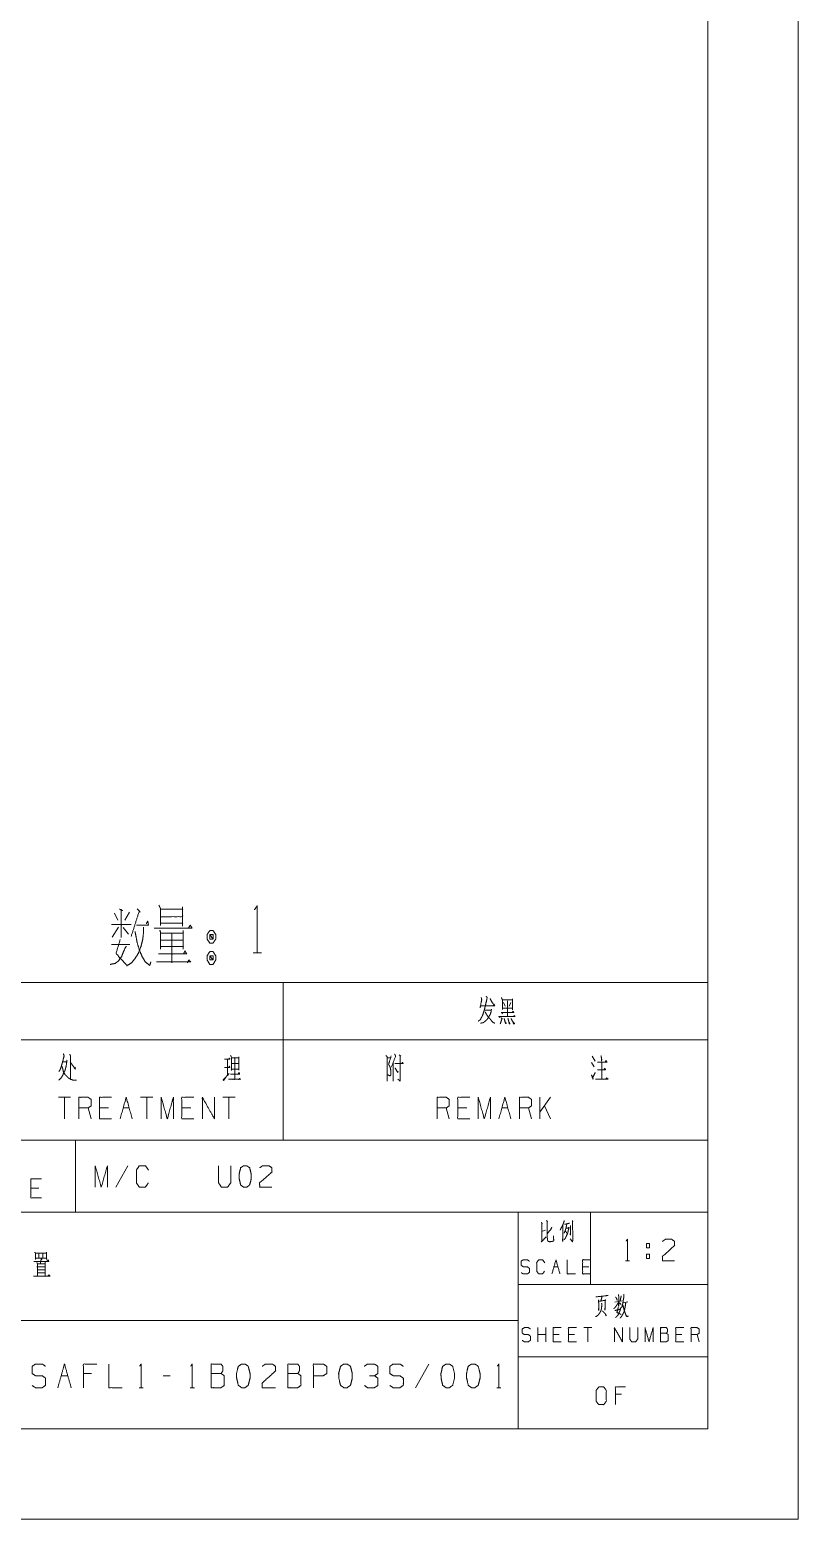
# Model space of a CAD drawing. Header units: millimetres. Extents: x 0 to 594, y 0 to 420.
# Drawn here: x 508.9 to 594, y 0 to 165 of the extents above; entities that cross this region are included whole.
import ezdxf

# ---------------------------------------------------------------- set-up
doc = ezdxf.new("R2010")
doc.units = ezdxf.units.MM
doc.layers.add('101', color=7, linetype='Continuous', true_color=0xffffff)

msp = doc.modelspace()

# ---------------------------------------------------------------- linework, layer by layer
at = {"layer": '101', "color": 133, "linetype": 'Continuous', "lineweight": 18}
for p, q in [((594, 0), (594, 420)), ((584, 10), (584, 410)), ((404, 42), (584, 42)), ((514, 42), (514, 34)), ((404, 34), (584, 34)), ((563, 34), (563, 10)), ((571, 34), (571, 26)), ((563, 26), (584, 26)), ((454, 22), (563, 22)), ((563, 18), (584, 18)), ((25, 10), (584, 10)), ((404, 10), (584, 10)), ((0, 0), (594, 0))]:
    msp.add_line(p, q, dxfattribs=at)
at = {"layer": '101', "color": 72, "linetype": 'Continuous', "lineweight": 18}
for p, q in [((518.33, 67.14), (518.68, 66.37)), ((519.96, 67.25), (519.46, 66.37)), ((518.75, 65.6), (518.05, 64.49)), ((519.26, 65.54), (519.88, 64.82)), ((517.98, 63.67), (520, 63.67)), ((533.66, 62.73), (534.59, 62.73)), ((507, 59.46), (537, 59.46)), ((537, 59.46), (584, 59.46)), ((537, 59.46), (537, 53.11)), ((584, 59.46), (584, 53.11)), ((559.33, 56.4), (560, 56.4)), ((561.27, 57.53), (562.36, 57.53)), ((561.29, 56.62), (562.36, 56.62)), ((561.36, 57.25), (561.55, 56.83)), ((561.83, 57.43), (561.83, 55.68)), ((562.19, 57.25), (562.01, 56.83)), ((562.36, 57.65), (562.36, 56.43)), ((507, 53.11), (537, 53.11)), ((537, 53.11), (537, 42)), ((537, 53.11), (584, 53.11)), ((584, 53.11), (584, 42)), ((549.84, 51.45), (550.02, 51.3)), ((571.21, 51.3), (571.51, 50.75)), ((512.6, 50.68), (513.03, 50.68)), ((530.81, 50.95), (530.81, 49.13)), ((531.25, 50.48), (532.03, 50.48)), ((548.52, 51.1), (548.87, 51.1)), ((549.17, 50.6), (549.17, 48.53)), ((571.12, 50.6), (571.42, 50.13)), ((513.45, 46.74), (512.11, 46.74)), ((512.78, 46.74), (512.78, 44.36)), ((522.56, 46.74), (521.21, 46.74)), ((521.88, 46.74), (521.88, 44.36)), ((531.66, 46.74), (530.32, 46.74)), ((530.99, 46.74), (530.99, 44.36)), ((565.41, 44.36), (565.41, 46.74)), ((566.58, 46.74), (565.41, 45.09)), ((515.73, 44.36), (515.39, 45.56)), ((517.67, 45.56), (516.66, 45.56)), ((519.27, 45.56), (519.94, 45.56)), ((526.77, 45.56), (525.76, 45.56)), ((555.37, 44.36), (555.04, 45.56)), ((557.31, 45.56), (556.31, 45.56)), ((561.19, 45.56), (561.87, 45.56)), ((564.48, 44.36), (564.14, 45.56)), ((566.58, 44.36), (565.91, 45.79)), ((507, 42), (537, 42)), ((537, 42), (584, 42)), ((519.8, 39.16), (518.46, 36.78)), ((509.94, 36.66), (509.05, 36.66)), ((565.71, 31.9), (566.03, 32.02)), ((510.4, 29.43), (510.4, 28.98)), ((574.89, 28.63), (575.31, 28.63)), ((577.2, 29.36), (577.2, 28.88)), ((577.2, 29.36), (577.53, 29.36)), ((509.78, 27.61), (510.63, 27.61)), ((509.78, 27.31), (510.61, 27.31)), ((566.97, 27.96), (567.41, 27.96)), ((570.81, 27.96), (570.14, 27.96)), ((573.71, 24.03), (574.5, 24.2)), ((574.61, 23.97), (575.16, 24.09)), ((565.17, 19.65), (565.17, 21.22)), ((566.06, 20.45), (565.17, 20.45)), ((566.06, 19.65), (566.06, 21.22)), ((567.53, 20.45), (566.87, 20.45)), ((569.23, 20.45), (568.56, 20.45)), ((571.15, 21.22), (570.26, 21.22)), ((570.71, 21.22), (570.71, 19.65)), ((581.11, 20.45), (580.44, 20.45)), ((583.03, 19.65), (582.81, 20.45)), ((553.12, 17.19), (551.64, 14.57)), ((512.41, 15.89), (513.15, 15.89)), ((515.78, 16.14), (514.87, 16.14)), ((524.47, 15.89), (523.72, 15.89)), ((521.03, 14.57), (521.5, 14.57)), ((526.69, 14.57), (527.16, 14.57)), ((560.63, 14.57), (561.1, 14.57)), ((574.45, 13.87), (573.76, 13.87))]:
    msp.add_line(p, q, dxfattribs=at)
for points, knots in [([(523.23, 68.02), (523.42, 67.63), (523.42, 65.76), (523.42, 66.04), (525.84, 66.04), (525.84, 65.71), (525.84, 67.85), (525.84, 67.58), (523.42, 67.58), (525.84, 67.58), (525.84, 66.75), (523.42, 66.75)], [0, 0, 0.027308, 0.145702, 0.163113, 0.31575, 0.336643, 0.472448, 0.489859, 0.642495, 0.795131, 0.847364, 1, 1]), ([(533.81, 67.52), (534.12, 67.97), (534.12, 62.73)], [0, 0, 0.09349, 1, 1]), ([(518.87, 67.58), (519.22, 67.41), (519.07, 67.52), (519.07, 64.44), (519.07, 65.87), (517.98, 65.87), (520.16, 65.87)], [0, 0, 0.046318, 0.069125, 0.43782, 0.609, 0.739333, 1, 1]), ([(520.82, 67.63), (521.17, 67.25), (521.05, 67.36), (520.16, 64.55)], [0, 0, 0.143534, 0.18777, 1, 1]), ([(520.74, 65.82), (522.07, 65.82), (521.99, 66.26), (521.83, 65.98)], [0, 0, 0.63414, 0.848461, 1, 1]), ([(521.52, 65.6), (521.52, 64.93), (521.44, 64.22), (521.25, 63.45), (520.94, 62.67), (520.59, 62.12), (520.2, 61.63), (519.65, 61.3)], [0, 0, 0.134097, 0.280228, 0.441584, 0.610313, 0.742767, 0.870661, 1, 1]), ([(520.59, 65.1), (520.7, 64.55), (520.82, 63.89), (521.05, 63.11), (521.37, 62.34), (521.72, 61.74), (522.22, 61.35), (522.34, 61.74)], [0, 0, 0.122117, 0.267688, 0.442436, 0.622809, 0.774616, 0.912627, 1, 1]), ([(522.72, 65.48), (526.89, 65.48), (526.7, 65.82), (526.5, 65.48)], [0, 0, 0.844515, 0.922258, 1, 1]), ([(523.34, 65.26), (523.42, 64.99), (523.42, 63.17), (523.42, 63.45), (525.92, 63.45), (525.92, 63.17), (525.92, 65.21), (525.92, 64.93), (523.42, 64.93), (523.42, 64.16), (525.92, 64.16), (524.67, 64.16), (524.67, 64.93), (524.67, 61.63), (524.67, 62.62), (523.19, 62.62), (526.31, 62.62), (526.11, 62.95), (525.96, 62.62)], [0, 0, 0.011507, 0.084583, 0.095655, 0.195851, 0.206923, 0.288857, 0.299929, 0.400126, 0.431128, 0.531324, 0.581423, 0.612425, 0.74529, 0.78515, 0.844642, 0.96989, 0.985312, 1, 1]), ([(529.22, 65.21), (528.87, 65.21), (528.56, 64.77), (528.56, 64.27), (528.87, 63.83), (529.22, 63.83), (529.53, 64.27), (529.53, 64.77), (529.22, 65.21)], [0, 0, 0.091005, 0.23114, 0.359866, 0.5, 0.591005, 0.731138, 0.859865, 1, 1]), ([(528.87, 64.27), (529.22, 64.27), (528.87, 64.77), (528.87, 64.27)], [0, 0, 0.24115, 0.658892, 1, 1]), ([(529.22, 64.27), (529.22, 64.77), (528.87, 64.77)], [0, 0, 0.585837, 1, 1]), ([(519.61, 63.5), (519.3, 62.84), (519.11, 62.34), (518.75, 61.85), (518.4, 61.57), (517.82, 61.46)], [0, 0, 0.251053, 0.434039, 0.642622, 0.795772, 1, 1]), ([(518.95, 64.22), (518.48, 62.67), (519.65, 61.41)], [0, 0, 0.483236, 1, 1]), ([(529.53, 62.4), (529.22, 62.89), (528.87, 62.89), (528.56, 62.4), (528.56, 61.96), (528.87, 61.46), (529.22, 61.46), (529.53, 61.96), (529.53, 62.4)], [0, 0, 0.149201, 0.238509, 0.38771, 0.5, 0.649201, 0.738509, 0.88771, 1, 1]), ([(522.96, 61.74), (526.74, 61.74), (526.54, 61.96), (526.38, 61.63)], [0, 0, 0.851383, 0.917655, 1, 1]), ([(528.87, 62.4), (528.87, 61.96), (529.22, 61.96)], [0, 0, 0.557, 1, 1]), ([(529.22, 62.4), (528.87, 62.4), (529.22, 61.96), (529.22, 62.4)], [0, 0, 0.258809, 0.67459, 1, 1]), ([(559.45, 57.95), (559.58, 57.78), (559.35, 56.83), (559.28, 56.48), (559.1, 55.93), (559.01, 55.7), (558.9, 55.53), (558.83, 55.35), (558.59, 55.18)], [0, 0, 0.069926, 0.38885, 0.505362, 0.693867, 0.772746, 0.839515, 0.9011, 1, 1]), ([(558.92, 57.78), (558.97, 57.53), (558.78, 56.65)], [0, 0, 0.221863, 1, 1]), ([(561.15, 57.78), (561.25, 57.55), (561.25, 56.48)], [0, 0, 0.187915, 1, 1]), ([(560.04, 56.5), (560, 56.2), (559.91, 55.93), (559.77, 55.68), (559.58, 55.38), (559.36, 55.18), (559.17, 55.02), (558.85, 54.95)], [0, 0, 0.143871, 0.281442, 0.418246, 0.588512, 0.727354, 0.844312, 1, 1]), ([(558.87, 56.88), (560.41, 56.88), (560.32, 57.08), (560.23, 56.88)], [0, 0, 0.778575, 0.889287, 1, 1]), ([(559.35, 56.2), (559.42, 56.05), (559.56, 55.83), (559.66, 55.65), (559.89, 55.43), (560.04, 55.23), (560.23, 55.02), (560.42, 54.95)], [0, 0, 0.098129, 0.255365, 0.37644, 0.566726, 0.71165, 0.876695, 1, 1]), ([(559.89, 57.68), (560.19, 57.13), (560.23, 57.22)], [0, 0, 0.855262, 1, 1]), ([(561.27, 56.12), (561.25, 56.03), (561.13, 56.15), (562.52, 56.15), (562.44, 56.28), (562.35, 56.15)], [0, 0, 0.051287, 0.140119, 0.845357, 0.922679, 1, 1]), ([(561.06, 55.68), (560.97, 55.58), (560.86, 55.68), (562.67, 55.68), (562.59, 55.8), (562.47, 55.68)], [0, 0, 0.055573, 0.116265, 0.866965, 0.926762, 1, 1]), ([(561.11, 55.55), (561.22, 55.45), (561.02, 54.88)], [0, 0, 0.193665, 1, 1]), ([(561.46, 55.48), (561.6, 54.9), (561.69, 54.95), (561.55, 55.1)], [0, 0, 0.658059, 0.770917, 1, 1]), ([(561.87, 55.48), (562.03, 54.88), (562.1, 54.88), (561.98, 55.08)], [0, 0, 0.669865, 0.7462, 1, 1]), ([(562.21, 55.48), (562.54, 54.85), (562.61, 54.9), (562.44, 55.08)], [0, 0, 0.679076, 0.761949, 1, 1]), ([(512.65, 51.55), (512.74, 51.33), (512.65, 51), (512.62, 50.83), (512.55, 50.6), (512.48, 50.35), (512.41, 50.13), (512.35, 49.93), (512.27, 49.77), (512.16, 49.6)], [0, 0, 0.116544, 0.278924, 0.364995, 0.478698, 0.603958, 0.717661, 0.817413, 0.901351, 1, 1]), ([(513.36, 51.53), (513.43, 51.35), (513.43, 48.83)], [0, 0, 0.069554, 1, 1]), ([(531.17, 51.38), (531.25, 51.23), (531.25, 49.73), (531.25, 49.85), (532.07, 49.85), (532.07, 49.73), (532.07, 51.23), (532.07, 51.12), (531.25, 51.12), (531.64, 51.12), (531.64, 48.73), (530.94, 48.73), (532.28, 48.73), (532.19, 48.78), (532.17, 48.83), (532.07, 48.67)], [0, 0, 0.016858, 0.162101, 0.174205, 0.252928, 0.265032, 0.410275, 0.419958, 0.498681, 0.536329, 0.768718, 0.837174, 0.967243, 0.977076, 0.98221, 1, 1]), ([(548.34, 51.38), (548.5, 51.23), (548.5, 48.53)], [0, 0, 0.074913, 1, 1]), ([(548.94, 51.33), (548.66, 50.38), (548.77, 50.2), (548.84, 50.02), (548.91, 49.68), (548.91, 49.25), (548.84, 49.1), (548.59, 49.23)], [0, 0, 0.37982, 0.458229, 0.530553, 0.667378, 0.830233, 0.893776, 1, 1]), ([(549.33, 51.53), (549.44, 51.3), (548.96, 50.08)], [0, 0, 0.159107, 1, 1]), ([(549.95, 51.35), (549.95, 48.53), (549.68, 48.75)], [0, 0, 0.890401, 1, 1]), ([(572.17, 51.35), (572.26, 50.87), (572.27, 50.98), (572.22, 50.75)], [0, 0, 0.592184, 0.71666, 1, 1]), ([(513.06, 50.85), (512.95, 50.13), (512.88, 49.9), (512.85, 49.73), (512.74, 49.55), (512.65, 49.35), (512.6, 49.2), (512.48, 49), (512.37, 48.85), (512.14, 48.63)], [0, 0, 0.296652, 0.392139, 0.464421, 0.547265, 0.635793, 0.700209, 0.795425, 0.869798, 1, 1]), ([(512.48, 50.2), (512.55, 50.02), (512.6, 49.83), (512.64, 49.65), (512.81, 49.3), (512.9, 49.2), (513.15, 48.95), (513.29, 48.83), (513.47, 48.73), (513.71, 48.65), (513.94, 48.65), (514.12, 48.63)], [0, 0, 0.075197, 0.157622, 0.228747, 0.384954, 0.438112, 0.578249, 0.653431, 0.734341, 0.837339, 0.928876, 1, 1]), ([(513.4, 50.65), (513.98, 49.85), (513.98, 50.08)], [0, 0, 0.81482, 1, 1]), ([(530.48, 50.05), (531.1, 50.05), (531.02, 50.2), (530.99, 50.08)], [0, 0, 0.676561, 0.857934, 1, 1]), ([(530.49, 50.98), (531.1, 50.98), (531.02, 51.08), (530.99, 50.95)], [0, 0, 0.704243, 0.847777, 1, 1]), ([(549.35, 50.48), (550.27, 50.48), (550.2, 50.62), (550.14, 50.5)], [0, 0, 0.752923, 0.888763, 1, 1]), ([(549.37, 50), (549.68, 49.48), (549.7, 49.58), (549.61, 49.6)], [0, 0, 0.760418, 0.886215, 1, 1]), ([(572.26, 50.6), (572.26, 48.75), (571.55, 48.75), (572.94, 48.75), (572.8, 48.9), (572.71, 48.75)], [0, 0, 0.426906, 0.590047, 0.912256, 0.959823, 1, 1]), ([(571.78, 50.62), (572.84, 50.62), (572.71, 50.83), (572.66, 50.65)], [0, 0, 0.717261, 0.876328, 1, 1]), ([(571.8, 49.8), (572.68, 49.8), (572.59, 49.95), (572.5, 49.83)], [0, 0, 0.729813, 0.873574, 1, 1]), ([(530.57, 48.85), (530.41, 48.6), (530.34, 48.67), (531.02, 49.38)], [0, 0, 0.214427, 0.289033, 1, 1]), ([(531.17, 49.3), (532.17, 49.3), (532.1, 49.48), (532.03, 49.33)], [0, 0, 0.739673, 0.878255, 1, 1]), ([(571.12, 49.23), (571.3, 48.73), (571.27, 48.95), (571.53, 49.48)], [0, 0, 0.39393, 0.563113, 1, 1]), ([(514.38, 44.36), (514.38, 46.74), (515.39, 46.74), (515.73, 46.51), (515.73, 45.79), (515.39, 45.56), (514.38, 45.56)], [0, 0, 0.400952, 0.571031, 0.639278, 0.761674, 0.829921, 1, 1]), ([(518, 44.36), (516.66, 44.36), (516.66, 46.74), (518, 46.74)], [0, 0, 0.26539, 0.73461, 1, 1]), ([(518.94, 44.36), (519.61, 46.74), (520.28, 44.36)], [0, 0, 0.499999, 1, 1]), ([(523.49, 44.36), (523.49, 46.74), (524.16, 44.36), (524.83, 46.74), (524.83, 44.36)], [0, 0, 0.245192, 0.500001, 0.754808, 1, 1]), ([(527.11, 44.36), (525.76, 44.36), (525.76, 46.74), (527.11, 46.74)], [0, 0, 0.26539, 0.73461, 1, 1]), ([(528.04, 44.36), (528.04, 46.74), (529.38, 44.36), (529.38, 46.74)], [0, 0, 0.317574, 0.682426, 1, 1]), ([(554.03, 44.36), (554.03, 46.74), (555.04, 46.74), (555.37, 46.51), (555.37, 45.79), (555.04, 45.56), (554.03, 45.56)], [0, 0, 0.400952, 0.571031, 0.639278, 0.761674, 0.829921, 1, 1]), ([(557.65, 44.36), (556.31, 44.36), (556.31, 46.74), (557.65, 46.74)], [0, 0, 0.26539, 0.73461, 1, 1]), ([(558.58, 44.36), (558.58, 46.74), (559.25, 44.36), (559.93, 46.74), (559.93, 44.36)], [0, 0, 0.245192, 0.499999, 0.754808, 1, 1]), ([(563.14, 44.36), (563.14, 46.74), (564.14, 46.74), (564.48, 46.51), (564.48, 45.79), (564.14, 45.56), (563.14, 45.56)], [0, 0, 0.400951, 0.571036, 0.639278, 0.761673, 0.829915, 1, 1]), ([(516.18, 36.78), (516.18, 39.16), (516.85, 36.78), (517.53, 39.16), (517.53, 36.78)], [0, 0, 0.245192, 0.500001, 0.754808, 1, 1]), ([(522.06, 37.26), (521.73, 36.78), (521.07, 36.78), (520.74, 37.26), (520.74, 38.68), (521.07, 39.16), (521.74, 39.16), (522.08, 38.68)], [0, 0, 0.114567, 0.243364, 0.357936, 0.638583, 0.753154, 0.885429, 1, 1]), ([(529.84, 39.16), (529.84, 37.26), (530.16, 36.78), (530.83, 36.78), (531.18, 37.26), (531.18, 39.16)], [0, 0, 0.337152, 0.4386, 0.55778, 0.662848, 1, 1]), ([(532.95, 36.78), (533.28, 37.03), (533.46, 37.73), (533.46, 38.21), (533.28, 38.93), (532.95, 39.16), (532.61, 39.16), (532.28, 38.93), (532.1, 38.21), (532.12, 37.73), (532.28, 37.03), (532.61, 36.78), (532.95, 36.78)], [0, 0, 0.067524, 0.183971, 0.260583, 0.380942, 0.446139, 0.500302, 0.565504, 0.685862, 0.762527, 0.878308, 0.945837, 1, 1]), ([(534.39, 38.93), (534.71, 39.16), (535.4, 39.16), (535.74, 38.93), (535.74, 38.46), (534.38, 37.26), (534.39, 36.78), (535.74, 36.78)], [0, 0, 0.069694, 0.192979, 0.265274, 0.350228, 0.67474, 0.759752, 1, 1]), ([(510.23, 35.6), (509.05, 35.6), (509.05, 37.7), (510.23, 37.7)], [0, 0, 0.265391, 0.734609, 1, 1]), ([(566.15, 33.1), (566.26, 32.95), (566.22, 33), (566.22, 32.56), (566.22, 31.73), (566.22, 31.42), (566.22, 31.34), (566.24, 30.95), (566.28, 30.84), (566.34, 30.78), (566.47, 30.74), (566.73, 30.76), (566.92, 30.82), (566.94, 30.84), (566.91, 31.38)], [0, 0, 0.050888, 0.067373, 0.186118, 0.412301, 0.497119, 0.519738, 0.627249, 0.65796, 0.681273, 0.718988, 0.791169, 0.845839, 0.852764, 1, 1]), ([(568.11, 33.1), (568.09, 33), (567.92, 32.54), (567.77, 32.27), (567.65, 32.02)], [0, 0, 0.089072, 0.504979, 0.766001, 1, 1]), ([(569, 33.08), (569.06, 33), (569.03, 32.98), (569.04, 30.93), (569.04, 30.91), (569.03, 30.78), (569, 30.74), (568.77, 31.05), (569, 30.76), (569.03, 30.84)], [0, 0, 0.031372, 0.042462, 0.676473, 0.682877, 0.721567, 0.737252, 0.857566, 0.97283, 1, 1]), ([(565.55, 32.87), (565.69, 32.75), (565.61, 32.79), (565.64, 30.8), (565.55, 30.72), (566.1, 31.28)], [0, 0, 0.060255, 0.090729, 0.714609, 0.752496, 1, 1]), ([(566.22, 31.63), (566.65, 32.17), (566.72, 32.35)], [0, 0, 0.77398, 1, 1]), ([(567.95, 32.54), (567.93, 30.78), (567.92, 30.91), (567.92, 30.93), (567.93, 31.11)], [0, 0, 0.841012, 0.900786, 0.91068, 1, 1]), ([(568.36, 32.62), (568.37, 32.58), (568.3, 32.29), (568.23, 32.02), (568.15, 31.84), (568.09, 31.69)], [0, 0, 0.044907, 0.350493, 0.635599, 0.84023, 1, 1]), ([(568.36, 32.23), (568.65, 32.29), (568.62, 32.35), (568.59, 32.13), (568.53, 31.92), (568.5, 31.75), (568.44, 31.59), (568.37, 31.44), (568.3, 31.28), (568.23, 31.15), (568.15, 31.01), (568.09, 30.95)], [0, 0, 0.158199, 0.194491, 0.315854, 0.429576, 0.518477, 0.61133, 0.697145, 0.792864, 0.869069, 0.954884, 1, 1]), ([(568.12, 32.69), (568.15, 32.67), (568.18, 32.67), (568.69, 32.79), (568.65, 32.79), (568.58, 32.75)], [0, 0, 0.049777, 0.090418, 0.822302, 0.883264, 1, 1]), ([(568.21, 31.92), (568.34, 31.8), (568.37, 31.69)], [0, 0, 0.627275, 1, 1]), ([(568.78, 32.52), (568.81, 32.48), (568.78, 32.46), (568.78, 31.46), (568.77, 31.57), (568.78, 31.69)], [0, 0, 0.03871, 0.066082, 0.824705, 0.904515, 1, 1]), ([(574.96, 30.81), (575.1, 31.01), (575.1, 28.63)], [0, 0, 0.093487, 1, 1]), ([(577.2, 30.06), (577.2, 30.53), (577.53, 30.53), (577.53, 30.06), (577.2, 30.06)], [0, 0, 0.2929, 0.5, 0.7929, 1, 1]), ([(578.98, 30.78), (579.3, 31.01), (579.99, 31.01), (580.32, 30.78), (580.32, 30.31), (578.96, 29.11), (578.98, 28.63), (580.32, 28.63)], [0, 0, 0.069688, 0.192979, 0.265274, 0.350227, 0.674742, 0.759753, 1, 1]), ([(509.37, 28.56), (511.05, 28.56), (510.96, 28.73), (510.86, 28.63)], [0, 0, 0.83086, 0.927863, 1, 1]), ([(509.46, 29.56), (509.57, 29.51), (509.57, 28.76), (509.57, 28.91), (510.8, 28.91), (510.8, 28.78), (510.8, 29.58), (510.8, 29.46), (509.57, 29.46), (509.95, 29.46), (509.95, 28.91)], [0, 0, 0.021391, 0.158237, 0.185606, 0.411358, 0.434166, 0.580135, 0.602943, 0.828695, 0.899646, 1, 1]), ([(509.72, 28.43), (509.8, 28.28), (509.8, 26.96), (509.8, 28.28), (510.64, 28.28), (510.64, 28.48), (510.64, 26.96), (510.64, 27.96), (509.72, 27.96), (510.63, 27.96)], [0, 0, 0.020199, 0.181592, 0.342986, 0.446327, 0.470689, 0.656444, 0.778251, 0.890203, 1, 1]), ([(510.18, 28.91), (510.27, 28.73), (510.2, 28.81), (510.1, 28.31)], [0, 0, 0.241961, 0.369196, 1, 1]), ([(563.34, 27.31), (563.56, 27.17), (564.02, 27.17), (564.24, 27.33), (564.24, 27.79), (564.02, 27.96), (563.57, 27.96), (563.34, 28.11), (563.34, 28.59), (563.57, 28.74), (564.02, 28.74), (564.24, 28.59)], [0, 0, 0.068036, 0.184055, 0.25452, 0.372334, 0.442799, 0.555845, 0.62637, 0.748393, 0.818918, 0.931964, 1, 1]), ([(565.92, 27.48), (565.7, 27.17), (565.27, 27.17), (565.05, 27.48), (565.05, 28.42), (565.27, 28.74), (565.71, 28.74), (565.94, 28.42)], [0, 0, 0.114568, 0.24337, 0.357938, 0.638582, 0.753151, 0.885432, 1, 1]), ([(568.44, 28.74), (568.44, 27.17), (569.33, 27.17)], [0, 0, 0.638726, 1, 1]), ([(571.03, 27.17), (570.14, 27.17), (570.14, 28.74), (571.03, 28.74)], [0, 0, 0.265394, 0.734606, 1, 1]), ([(577.53, 29.36), (577.53, 28.88), (577.2, 28.88)], [0, 0, 0.585801, 1, 1]), ([(509.35, 26.91), (511.19, 26.91), (511.07, 27.08), (510.96, 26.96)], [0, 0, 0.829349, 0.926045, 1, 1]), ([(571.61, 24.63), (572.96, 24.78), (572.9, 24.8), (572.76, 24.78)], [0, 0, 0.865801, 0.9055, 1, 1]), ([(574.1, 24.88), (574.13, 24.74), (574.13, 23.6), (574.1, 23.74), (574.13, 23.87)], [0, 0, 0.094653, 0.823642, 0.918296, 1, 1]), ([(574.7, 24.92), (574.7, 24.8), (574.69, 24.57), (574.64, 24.28), (574.6, 23.97), (574.54, 23.72), (574.47, 23.49), (574.45, 23.43)], [0, 0, 0.081859, 0.232245, 0.425428, 0.632112, 0.800316, 0.957949, 1, 1]), ([(572.24, 23.93), (572.27, 23.8), (572.26, 23.76), (572.24, 23.47), (572.2, 23.22), (572.16, 23.08), (572.08, 22.93), (571.99, 22.79), (571.85, 22.62), (571.7, 22.5), (571.58, 22.44)], [0, 0, 0.073226, 0.098425, 0.264943, 0.409701, 0.496587, 0.589741, 0.686971, 0.813795, 0.923946, 1, 1]), ([(571.88, 24.3), (571.91, 24.13), (571.92, 23.7), (571.92, 23.12), (571.91, 23.2), (571.91, 23.35)], [0, 0, 0.119124, 0.427226, 0.837796, 0.897359, 1, 1]), ([(571.91, 24.13), (572.7, 24.26), (572.65, 24.3), (572.64, 23.95), (572.64, 23.58), (572.62, 23.35), (572.61, 23.16), (572.59, 23.24), (572.62, 23.43)], [0, 0, 0.351973, 0.378523, 0.533485, 0.697421, 0.797812, 0.880032, 0.917027, 1, 1]), ([(572.23, 24.69), (572.26, 24.57), (572.16, 24.18)], [0, 0, 0.238947, 1, 1]), ([(574.12, 24.05), (573.98, 23.82), (573.85, 23.62), (573.72, 23.45), (573.59, 23.31)], [0, 0, 0.287226, 0.555122, 0.78619, 1, 1]), ([(573.71, 23.12), (574.34, 23.27), (574.35, 23.45), (574.35, 23.37), (574.28, 23.12), (574.17, 22.85), (574.07, 22.64), (573.96, 22.52), (573.85, 22.4), (573.78, 22.33)], [0, 0, 0.304482, 0.392589, 0.431627, 0.553718, 0.689476, 0.79837, 0.878843, 0.95475, 1, 1]), ([(573.79, 24.61), (573.93, 24.38), (573.96, 24.24)], [0, 0, 0.640215, 1, 1]), ([(574.09, 23.47), (573.93, 22.89), (574.03, 22.85), (574.15, 22.81), (574.26, 22.75), (574.41, 22.67)], [0, 0, 0.529111, 0.626299, 0.735529, 0.8521, 1, 1]), ([(574.13, 24.01), (574.31, 23.89), (574.39, 23.78)], [0, 0, 0.613114, 1, 1]), ([(574.39, 24.74), (574.39, 24.63), (574.28, 24.16)], [0, 0, 0.174306, 1, 1]), ([(574.91, 23.97), (574.86, 23.62), (574.82, 23.37), (574.77, 23.16), (574.72, 22.98), (574.6, 22.73), (574.5, 22.54), (574.38, 22.38), (574.29, 22.29)], [0, 0, 0.194372, 0.332631, 0.448612, 0.555647, 0.706159, 0.822691, 0.93385, 1, 1]), ([(574.58, 23.7), (574.61, 23.66), (574.76, 23.08), (574.86, 22.81), (574.96, 22.52), (574.99, 22.46), (575.21, 22.48), (574.99, 22.5), (574.92, 22.62)], [0, 0, 0.026719, 0.341744, 0.493483, 0.655462, 0.691641, 0.807838, 0.924035, 1, 1]), ([(572.32, 23.08), (572.52, 22.89), (572.64, 22.77), (572.7, 22.69), (572.74, 22.52), (572.65, 22.73)], [0, 0, 0.292982, 0.473564, 0.580849, 0.762105, 1, 1]), ([(563.46, 19.8), (563.68, 19.65), (564.14, 19.65), (564.36, 19.82), (564.36, 20.28), (564.14, 20.45), (563.69, 20.45), (563.46, 20.6), (563.46, 21.08), (563.69, 21.22), (564.14, 21.22), (564.36, 21.08)], [0, 0, 0.068036, 0.184055, 0.25452, 0.372334, 0.442799, 0.555845, 0.62637, 0.748393, 0.818918, 0.931964, 1, 1]), ([(567.76, 19.65), (566.87, 19.65), (566.87, 21.22), (567.76, 21.22)], [0, 0, 0.265394, 0.734606, 1, 1]), ([(569.45, 19.65), (568.56, 19.65), (568.56, 21.22), (569.45, 21.22)], [0, 0, 0.265388, 0.734612, 1, 1]), ([(573.65, 19.65), (573.65, 21.22), (574.54, 19.65), (574.54, 21.22)], [0, 0, 0.317575, 0.682425, 1, 1]), ([(575.35, 21.22), (575.35, 19.97), (575.56, 19.65), (576.01, 19.65), (576.24, 19.97), (576.24, 21.22)], [0, 0, 0.337153, 0.438603, 0.557779, 0.662847, 1, 1]), ([(577.05, 19.65), (577.05, 21.22), (577.49, 19.65), (577.94, 21.22), (577.94, 19.65)], [0, 0, 0.245192, 0.500001, 0.754808, 1, 1]), ([(578.75, 20.6), (578.75, 21.22), (579.41, 21.22), (579.52, 21.08), (579.52, 20.76), (579.41, 20.6), (578.75, 20.6), (578.75, 19.65), (579.4, 19.65), (579.62, 19.8), (579.62, 20.45), (579.41, 20.6)], [0, 0, 0.115918, 0.238844, 0.272468, 0.330426, 0.366584, 0.48951, 0.663387, 0.784158, 0.833483, 0.952451, 1, 1]), ([(581.33, 19.65), (580.44, 19.65), (580.44, 21.22), (581.33, 21.22)], [0, 0, 0.265388, 0.734612, 1, 1]), ([(582.14, 19.65), (582.14, 21.22), (582.81, 21.22), (583.03, 21.08), (583.03, 20.6), (582.81, 20.45), (582.14, 20.45)], [0, 0, 0.400955, 0.571034, 0.639279, 0.761676, 0.829921, 1, 1]), ([(509.19, 14.82), (509.56, 14.57), (510.32, 14.57), (510.69, 14.84), (510.69, 15.62), (510.32, 15.89), (509.58, 15.89), (509.19, 16.14), (509.19, 16.94), (509.58, 17.19), (510.32, 17.19), (510.69, 16.94)], [0, 0, 0.06804, 0.184057, 0.25452, 0.372334, 0.442798, 0.55584, 0.626371, 0.748393, 0.818923, 0.931966, 1, 1]), ([(514.87, 14.57), (514.87, 17.19), (516.35, 17.19)], [0, 0, 0.638735, 1, 1]), ([(517.7, 17.19), (517.7, 14.57), (519.18, 14.57)], [0, 0, 0.638728, 1, 1]), ([(521.11, 16.97), (521.27, 17.19), (521.27, 14.57)], [0, 0, 0.093489, 1, 1]), ([(526.77, 16.97), (526.92, 17.19), (526.92, 14.57)], [0, 0, 0.093489, 1, 1]), ([(529.01, 16.14), (529.01, 17.19), (530.12, 17.19), (530.3, 16.94), (530.3, 16.42), (530.12, 16.14), (529.01, 16.14), (529.01, 14.57), (530.1, 14.57), (530.47, 14.82), (530.47, 15.89), (530.12, 16.14)], [0, 0, 0.115916, 0.238848, 0.27247, 0.330428, 0.366583, 0.489516, 0.663389, 0.784165, 0.833488, 0.952454, 1, 1]), ([(532.76, 14.57), (533.13, 14.84), (533.32, 15.62), (533.32, 16.14), (533.13, 16.94), (532.76, 17.19), (532.39, 17.19), (532.02, 16.94), (531.82, 16.14), (531.84, 15.62), (532.02, 14.84), (532.39, 14.57), (532.76, 14.57)], [0, 0, 0.067525, 0.183971, 0.260584, 0.380944, 0.446141, 0.500306, 0.565504, 0.685863, 0.762529, 0.87831, 0.945835, 1, 1]), ([(534.67, 16.94), (535.02, 17.19), (535.78, 17.19), (536.15, 16.94), (536.15, 16.42), (534.65, 15.09), (534.67, 14.57), (536.15, 14.57)], [0, 0, 0.069692, 0.192977, 0.265273, 0.350227, 0.674741, 0.759753, 1, 1]), ([(537.5, 16.14), (537.5, 17.19), (538.61, 17.19), (538.78, 16.94), (538.78, 16.42), (538.61, 16.14), (537.5, 16.14), (537.5, 14.57), (538.59, 14.57), (538.96, 14.82), (538.96, 15.89), (538.61, 16.14)], [0, 0, 0.115916, 0.238845, 0.272467, 0.330425, 0.366581, 0.48951, 0.663384, 0.784156, 0.833483, 0.95245, 1, 1]), ([(540.33, 14.57), (540.33, 17.19), (541.44, 17.19), (541.81, 16.94), (541.81, 16.14), (541.42, 15.89), (540.33, 15.89)], [0, 0, 0.401142, 0.571312, 0.639587, 0.762041, 0.832816, 1, 1]), ([(544.07, 14.57), (544.44, 14.84), (544.64, 15.62), (544.64, 16.14), (544.44, 16.94), (544.07, 17.19), (543.7, 17.19), (543.33, 16.94), (543.13, 16.14), (543.15, 15.62), (543.33, 14.84), (543.7, 14.57), (544.07, 14.57)], [0, 0, 0.067525, 0.183971, 0.260584, 0.380944, 0.446141, 0.500306, 0.565504, 0.685863, 0.762529, 0.87831, 0.945835, 1, 1]), ([(547.1, 15.89), (547.47, 16.14), (547.47, 16.94), (547.1, 17.19), (546.33, 17.19), (545.96, 16.94)], [0, 0, 0.153875, 0.429854, 0.583729, 0.846126, 1, 1]), ([(548.79, 14.82), (549.16, 14.57), (549.92, 14.57), (550.29, 14.84), (550.29, 15.62), (549.92, 15.89), (549.18, 15.89), (548.79, 16.14), (548.79, 16.94), (549.18, 17.19), (549.92, 17.19), (550.29, 16.94)], [0, 0, 0.068034, 0.184057, 0.25452, 0.372334, 0.442797, 0.555846, 0.626371, 0.748393, 0.818918, 0.931966, 1, 1]), ([(555.39, 14.57), (555.76, 14.84), (555.95, 15.62), (555.95, 16.14), (555.76, 16.94), (555.39, 17.19), (555.02, 17.19), (554.64, 16.94), (554.45, 16.14), (554.47, 15.62), (554.64, 14.84), (555.02, 14.57), (555.39, 14.57)], [0, 0, 0.067525, 0.183971, 0.260584, 0.380944, 0.446141, 0.500306, 0.565504, 0.685863, 0.762529, 0.87831, 0.945835, 1, 1]), ([(558.21, 14.57), (558.59, 14.84), (558.78, 15.62), (558.78, 16.14), (558.59, 16.94), (558.21, 17.19), (557.84, 17.19), (557.47, 16.94), (557.28, 16.14), (557.3, 15.62), (557.47, 14.84), (557.84, 14.57), (558.21, 14.57)], [0, 0, 0.067525, 0.183971, 0.260584, 0.380944, 0.446141, 0.500306, 0.565504, 0.685863, 0.762529, 0.87831, 0.945835, 1, 1]), ([(560.71, 16.97), (560.87, 17.19), (560.87, 14.57)], [0, 0, 0.093497, 1, 1]), ([(545.98, 14.82), (546.33, 14.57), (547.1, 14.57), (547.47, 14.82), (547.47, 15.62), (547.1, 15.89), (546.53, 15.89)], [0, 0, 0.12412, 0.343687, 0.472445, 0.703378, 0.836732, 1, 1]), ([(571.92, 12.69), (572.48, 12.69), (572.76, 13.08), (572.76, 14.26), (572.48, 14.65), (571.92, 14.65), (571.63, 14.26), (571.63, 13.08), (571.92, 12.69)], [0, 0, 0.102683, 0.191619, 0.409478, 0.498413, 0.601096, 0.691619, 0.909477, 1, 1]), ([(573.76, 12.69), (573.76, 14.65), (574.88, 14.65)], [0, 0, 0.638735, 1, 1])]:
    msp.add_open_spline(points, degree=1, knots=knots, dxfattribs=at)
for points in [[(560.86, 44.36), (561.53, 46.74), (562.2, 44.36)], [(566.74, 27.17), (567.19, 28.74), (567.63, 27.17)], [(512.04, 14.57), (512.78, 17.19), (513.52, 14.57)]]:
    msp.add_open_spline(points, degree=1, dxfattribs=at)

doc.saveas('drawing.dxf')
